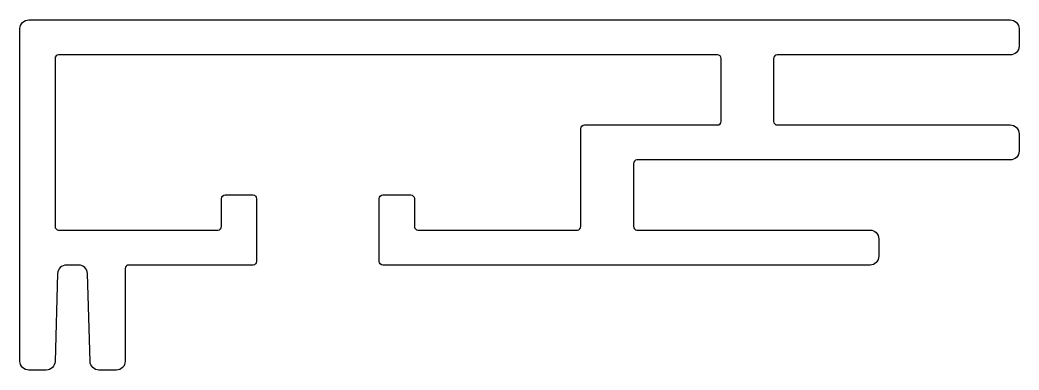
# Model space of a CAD drawing. Extents: x 650.2 to 707.2, y 478.9 to 498.9.
import ezdxf

# ---------------------------------------------------------------- set-up
doc = ezdxf.new("R2010")
doc.units = 0
doc.layers.add('BEMASSUNG', color=255, linetype='CONTINUOUS')

msp = doc.modelspace()

# ---------------------------------------------------------------- linework, layer by layer
at = {"layer": 'BEMASSUNG', "color": 0}
msp.add_lwpolyline([(663.709, 485.1, -0.414214), (663.509, 484.9), (656.409, 484.9, 0.414214), (656.209, 484.7), (656.209, 479.4, -0.414214), (655.709, 478.9), (654.709, 478.9, -0.405482), (654.209, 479.385), (654.059, 484.415, 0.405482), (653.559, 484.9), (653.209, 484.9), (652.859, 484.9, 0.405482), (652.359, 484.415), (652.209, 479.385, -0.405482), (651.709, 478.9), (650.709, 478.9, -0.414214), (650.209, 479.4), (650.209, 498.4, -0.414214), (650.709, 498.9), (706.709, 498.9, -0.414214), (707.209, 498.4), (707.209, 497.4, -0.414214), (706.709, 496.9), (693.409, 496.9, 0.414214), (693.209, 496.7), (693.209, 493.1, 0.414214), (693.409, 492.9), (706.709, 492.9, -0.414214), (707.209, 492.4), (707.209, 491.4, -0.414214), (706.709, 490.9), (685.409, 490.9, 0.414214), (685.209, 490.7), (685.209, 487.1, 0.414214), (685.409, 486.9), (698.709, 486.9, -0.414214), (699.209, 486.4), (699.209, 485.4, -0.414214), (698.709, 484.9), (670.909, 484.9, -0.414214), (670.709, 485.1), (670.709, 488.7, -0.414214), (670.909, 488.9), (672.509, 488.9, -0.414214), (672.709, 488.7), (672.709, 487.1, 0.414214), (672.909, 486.9), (682.009, 486.9, 0.414214), (682.209, 487.1), (682.209, 492.7, -0.414214), (682.409, 492.9), (690.009, 492.9, 0.414214), (690.209, 493.1), (690.209, 496.7, 0.414214), (690.009, 496.9), (652.409, 496.9, 0.414214), (652.209, 496.7), (652.209, 487.1, 0.414214), (652.409, 486.9), (661.509, 486.9, 0.414214), (661.709, 487.1), (661.709, 488.7, -0.414214), (661.909, 488.9), (663.509, 488.9, -0.414214), (663.709, 488.7)], format="xyb", close=True, dxfattribs=at)

doc.saveas('drawing.dxf')
